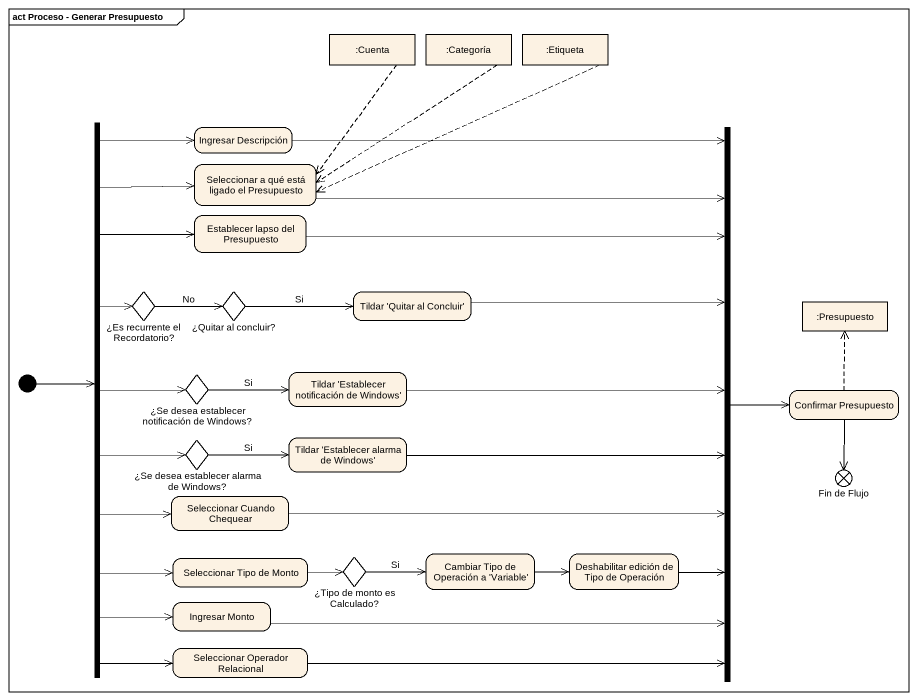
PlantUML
@startuml
mainframe act Proceso - Generar Presupuesto
hide empty description
state ":Cuenta" as Cuenta <<object>>
state ":Categoría" as Categoría <<object>>
state ":Etiqueta" as Etiqueta <<object>>
state fork1 <<fork>>
state "Ingresar Descripción" as Ingresar_Descripción
state fork2 <<join>>
state "Seleccionar a qué está ligado el Presupuesto" as Seleccionar_a_qué_está
state "Establecer lapso del Presupuesto" as Establecer_lapso_del
state "¿Es recurrente el Recordatorio?" as Es_recurrente_el <<choice>>
state "¿Quitar al concluir?" as Quitar_al_concluir <<choice>>
state "Tildar 'Quitar al Concluir'" as Tildar_Quitar_al_Concluir
state ":Presupuesto" as Presupuesto <<object>>
state "¿Se desea establecer notificación de Windows?" as Se_desea_establecer <<choice>>
state "Tildar 'Establecer notificación de Windows'" as Tildar_Establecer
state "Confirmar Presupuesto" as Confirmar_Presupuesto
state "Tildar 'Establecer alarma de Windows'" as Tildar_Establecer_alarma_de
state "¿Se desea establecer alarma de Windows?" as Se_desea_establecer_alarma <<choice>>
state "Fin de Flujo" as Fin_de_Flujo <<end>>
state "Seleccionar Cuando Chequear" as Seleccionar_Cuando_Chequear
state "Cambiar Tipo de Operación a 'Variable'" as Cambiar_Tipo_de_Operación_a
state "Deshabilitar edición de Tipo de Operación" as Deshabilitar_edición_de
state "Seleccionar Tipo de Monto" as Seleccionar_Tipo_de_Monto
state "¿Tipo de monto es Calculado?" as Tipo_de_monto_es_Calculado <<choice>>
state "Ingresar Monto" as Ingresar_Monto
state "Seleccionar Operador Relacional" as Seleccionar_Operador
[*] -right-> fork1
Cuenta -[dashed]-> Seleccionar_a_qué_está
Categoría -[dashed]-> Seleccionar_a_qué_está
Etiqueta -left[dashed]-> Seleccionar_a_qué_está
fork1 -up-> Ingresar_Descripción
fork1 -up-> Seleccionar_a_qué_está
fork1 -up-> Establecer_lapso_del
fork1 -up-> Es_recurrente_el
fork1 -right-> Se_desea_establecer
fork1 -right-> Se_desea_establecer_alarma
fork1 --> Seleccionar_Cuando_Chequear
fork1 --> Seleccionar_Tipo_de_Monto
fork1 --> Ingresar_Monto
fork1 --> Seleccionar_Operador
Ingresar_Descripción -right-> fork2
fork2 -right-> Confirmar_Presupuesto
Seleccionar_a_qué_está -right-> fork2
Establecer_lapso_del -right-> fork2
Es_recurrente_el -right-> Quitar_al_concluir : No
Quitar_al_concluir -right-> Tildar_Quitar_al_Concluir : Si
Tildar_Quitar_al_Concluir -right-> fork2
Se_desea_establecer -right-> Tildar_Establecer : Si
Tildar_Establecer -right-> fork2
Confirmar_Presupuesto -up[dashed]-> Presupuesto
Confirmar_Presupuesto --> Fin_de_Flujo
Tildar_Establecer_alarma_de -right-> fork2
Se_desea_establecer_alarma -right-> Tildar_Establecer_alarma_de : Si
Seleccionar_Cuando_Chequear -right-> fork2
Cambiar_Tipo_de_Operación_a -right-> Deshabilitar_edición_de
Deshabilitar_edición_de -up-> fork2
Seleccionar_Tipo_de_Monto -right-> Tipo_de_monto_es_Calculado
Tipo_de_monto_es_Calculado -right-> Cambiar_Tipo_de_Operación_a : Si
Ingresar_Monto -right-> fork2
Seleccionar_Operador -right-> fork2
@enduml
